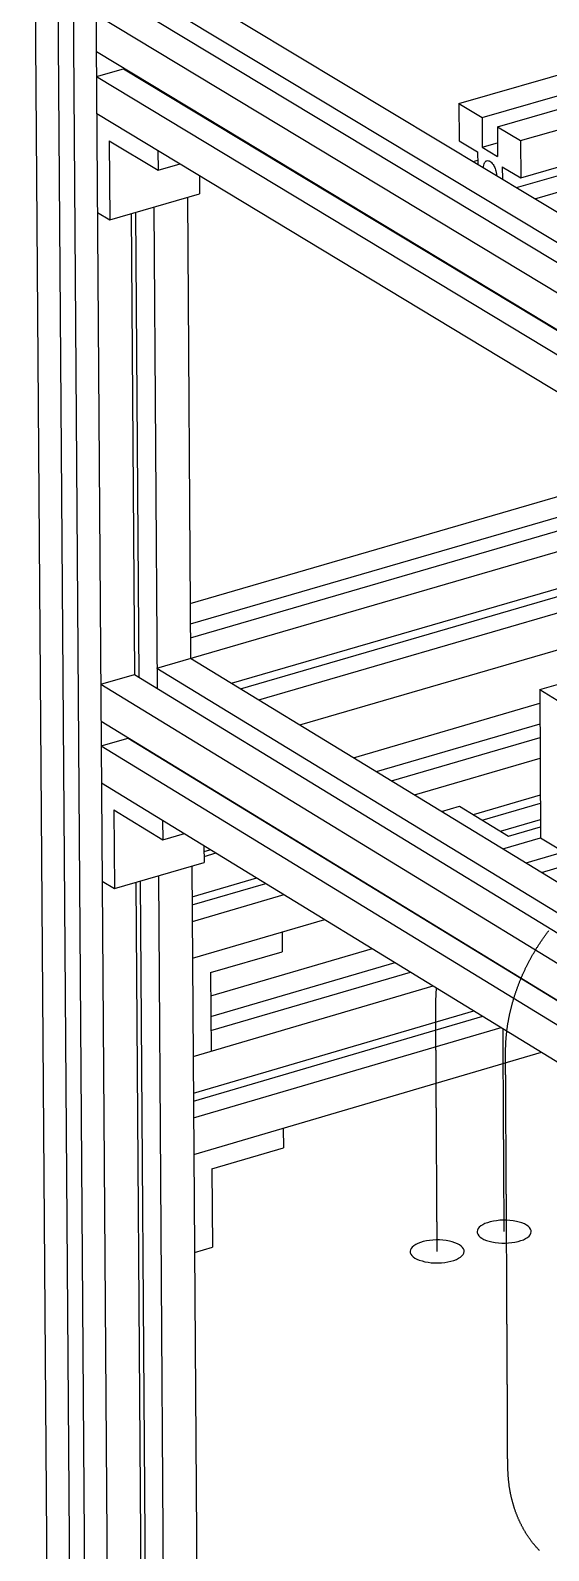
# Model space of a CAD drawing. Header units: millimetres. Extents: x -320 to 323, y -425 to 415.
# Drawn here: x -320.4 to -225.1, y -87.6 to 192.1 of the extents above; entities that cross this region are included whole.
import ezdxf

# ---------------------------------------------------------------- set-up
doc = ezdxf.new("R2010")
doc.units = ezdxf.units.MM
doc.layers.add('SKETCH', color=5, linetype='Continuous')
doc.layers.add('VISIBLE', color=7, linetype='Continuous')

msp = doc.modelspace()

# ---------------------------------------------------------------- linework, layer by layer
at = {"layer": 'SKETCH', "flags": 128}
for points in [[(-226.71, -87.59), (-226.78, -87.52), (-226.85, -87.45), (-226.92, -87.38), (-226.99, -87.3), (-227.06, -87.23), (-227.13, -87.16), (-227.19, -87.08), (-227.26, -87.01), (-227.33, -86.93), (-227.4, -86.85), (-227.47, -86.77), (-227.54, -86.69), (-227.61, -86.61), (-227.67, -86.53), (-227.74, -86.45), (-227.81, -86.37), (-227.88, -86.28), (-227.94, -86.2), (-228.01, -86.12), (-228.07, -86.03), (-228.14, -85.95), (-228.2, -85.87), (-228.27, -85.78), (-228.33, -85.7), (-228.39, -85.61), (-228.46, -85.53), (-228.52, -85.44), (-228.58, -85.35), (-228.64, -85.27), (-228.7, -85.18), (-228.76, -85.09), (-228.82, -85), (-228.88, -84.91), (-228.94, -84.82), (-229, -84.74), (-229.06, -84.65), (-229.11, -84.56), (-229.17, -84.46), (-229.23, -84.37), (-229.29, -84.28), (-229.34, -84.19), (-229.4, -84.1), (-229.45, -84.01), (-229.51, -83.91), (-229.56, -83.82), (-229.62, -83.73), (-229.67, -83.63), (-229.72, -83.54), (-229.77, -83.44), (-229.83, -83.35), (-229.88, -83.25), (-229.93, -83.15), (-229.98, -83.06), (-230.03, -82.96), (-230.08, -82.86), (-230.13, -82.77), (-230.18, -82.67), (-230.22, -82.57), (-230.27, -82.47), (-230.32, -82.37), (-230.37, -82.28), (-230.41, -82.18), (-230.46, -82.08), (-230.5, -81.98), (-230.55, -81.87), (-230.59, -81.77), (-230.64, -81.67), (-230.68, -81.57), (-230.72, -81.47), (-230.77, -81.37), (-230.81, -81.26), (-230.85, -81.16), (-230.89, -81.06), (-230.93, -80.95), (-230.97, -80.85), (-231.01, -80.75), (-231.05, -80.64), (-231.09, -80.54), (-231.13, -80.43), (-231.17, -80.33), (-231.2, -80.22), (-231.24, -80.11), (-231.28, -80.01), (-231.31, -79.9), (-231.35, -79.79), (-231.38, -79.69), (-231.42, -79.58), (-231.45, -79.47), (-231.48, -79.36), (-231.52, -79.25), (-231.55, -79.15), (-231.58, -79.04), (-231.61, -78.93), (-231.64, -78.82), (-231.67, -78.71), (-231.7, -78.6), (-231.73, -78.49), (-231.76, -78.38), (-231.79, -78.26), (-231.82, -78.15), (-231.85, -78.04), (-231.87, -77.93), (-231.9, -77.82), (-231.93, -77.71), (-231.95, -77.59), (-231.98, -77.48), (-232, -77.37), (-232.02, -77.25), (-232.05, -77.14), (-232.07, -77.03), (-232.09, -76.91), (-232.11, -76.8), (-232.14, -76.68), (-232.16, -76.57), (-232.18, -76.45), (-232.2, -76.34), (-232.22, -76.22), (-232.24, -76.11), (-232.25, -75.99), (-232.27, -75.88), (-232.29, -75.76), (-232.31, -75.64), (-232.32, -75.53), (-232.34, -75.41), (-232.35, -75.29), (-232.37, -75.17), (-232.38, -75.06), (-232.4, -74.94), (-232.41, -74.82), (-232.42, -74.7), (-232.43, -74.59), (-232.45, -74.47), (-232.46, -74.36), (-232.47, -74.24), (-232.47, -74.12), (-232.48, -74.01), (-232.49, -73.89), (-232.5, -73.78), (-232.51, -73.66), (-232.51, -73.55), (-232.52, -73.43), (-232.52, -73.31), (-232.53, -73.2), (-232.53, -73.08), (-232.54, -72.96), (-232.54, -72.83), (-232.55, -72.71), (-232.55, -72.59), (-232.56, -72.46), (-232.56, -72.33), (-232.57, -72.2), (-232.57, -72.07), (-232.57, -71.93), (-232.58, -71.76), (-232.58, -71.58), (-232.59, -71.4), (-232.59, -71.21), (-232.59, -71.03), (-232.59, -70.83), (-232.6, -70.64), (-232.6, -70.44), (-232.6, -70.25), (-232.6, -70.05), (-232.6, -69.84), (-232.6, -69.64), (-232.6, -69.44), (-232.6, -69.23), (-232.6, -69.03), (-232.6, -68.82), (-232.6, -68.62), (-232.6, -68.41), (-232.6, -68.2), (-232.6, -68), (-232.6, -67.8), (-232.6, -67.6), (-232.6, -67.4), (-232.6, -67.2), (-232.6, -67), (-232.6, -66.8), (-232.6, -66.61), (-232.6, -66.41), (-232.6, -66.21), (-232.61, -66.01), (-232.61, -65.82), (-232.61, -65.62), (-232.61, -65.42), (-232.61, -65.22), (-232.61, -65.03), (-232.61, -64.83), (-232.61, -64.63), (-232.61, -64.43), (-232.62, -64.24), (-232.62, -64.04), (-232.62, -63.84), (-232.62, -63.64), (-232.62, -63.45), (-232.62, -63.25), (-232.62, -63.05), (-232.62, -62.85), (-232.62, -62.66), (-232.63, -62.46), (-232.63, -62.26), (-232.63, -62.07), (-232.63, -61.87), (-232.63, -61.67), (-232.63, -61.47), (-232.63, -61.28), (-232.63, -61.08), (-232.63, -60.88), (-232.63, -60.68), (-232.64, -60.49), (-232.64, -60.29), (-232.64, -60.09), (-232.64, -59.89), (-232.64, -59.7), (-232.64, -59.5), (-232.64, -59.3), (-232.64, -59.1), (-232.64, -58.91), (-232.65, -58.71), (-232.65, -58.51), (-232.65, -58.31), (-232.65, -58.12), (-232.65, -57.92), (-232.65, -57.72), (-232.65, -57.52), (-232.65, -57.33), (-232.65, -57.13), (-232.66, -56.93), (-232.66, -56.73), (-232.66, -56.54), (-232.66, -56.34), (-232.66, -56.14), (-232.66, -55.94), (-232.66, -55.75), (-232.66, -55.55), (-232.66, -55.35), (-232.66, -55.15), (-232.67, -54.96), (-232.67, -54.76), (-232.67, -54.56), (-232.67, -54.36), (-232.67, -54.17), (-232.67, -53.97), (-232.67, -53.77), (-232.67, -53.57), (-232.67, -53.38), (-232.68, -53.18), (-232.68, -52.98), (-232.68, -52.78), (-232.68, -52.59), (-232.68, -52.39), (-232.68, -52.19), (-232.68, -51.99), (-232.68, -51.8), (-232.68, -51.6), (-232.69, -51.4), (-232.69, -51.2), (-232.69, -51.01), (-232.69, -50.81), (-232.69, -50.61), (-232.69, -50.41), (-232.69, -50.22), (-232.69, -50.02), (-232.69, -49.82), (-232.69, -49.62), (-232.7, -49.43), (-232.7, -49.23), (-232.7, -49.03), (-232.7, -48.83), (-232.7, -48.64), (-232.7, -48.44), (-232.7, -48.24), (-232.7, -48.04), (-232.7, -47.85), (-232.71, -47.65), (-232.71, -47.45), (-232.71, -47.25), (-232.71, -47.05), (-232.71, -46.86), (-232.71, -46.66), (-232.71, -46.46), (-232.71, -46.26), (-232.71, -46.07), (-232.72, -45.87), (-232.72, -45.67), (-232.72, -45.47), (-232.72, -45.28), (-232.72, -45.08), (-232.72, -44.88), (-232.72, -44.68), (-232.72, -44.49), (-232.72, -44.29), (-232.72, -44.09), (-232.73, -43.89), (-232.73, -43.7), (-232.73, -43.5), (-232.73, -43.3), (-232.73, -43.1), (-232.73, -42.91), (-232.73, -42.71), (-232.73, -42.51), (-232.73, -42.31), (-232.74, -42.12), (-232.74, -41.92), (-232.74, -41.72), (-232.74, -41.52), (-232.74, -41.32), (-232.74, -41.13), (-232.74, -40.93), (-232.74, -40.73), (-232.74, -40.53), (-232.75, -40.34), (-232.75, -40.14), (-232.75, -39.94), (-232.75, -39.74), (-232.75, -39.55), (-232.75, -39.35), (-232.75, -39.15), (-232.75, -38.95), (-232.75, -38.75), (-232.75, -38.56), (-232.76, -38.36), (-232.76, -38.16), (-232.76, -37.96), (-232.76, -37.77), (-232.76, -37.57), (-232.76, -37.37), (-232.76, -37.17), (-232.76, -36.98), (-232.76, -36.78), (-232.77, -36.58), (-232.77, -36.38), (-232.77, -36.19), (-232.77, -35.99), (-232.77, -35.79), (-232.77, -35.59), (-232.77, -35.39), (-232.77, -35.2), (-232.77, -35), (-232.78, -34.8), (-232.78, -34.6), (-232.78, -34.41), (-232.78, -34.21), (-232.78, -34.01), (-232.78, -33.81), (-232.78, -33.62), (-232.78, -33.42), (-232.78, -33.22), (-232.78, -33.02), (-232.79, -32.82), (-232.79, -32.63), (-232.79, -32.43), (-232.79, -32.23), (-232.79, -32.03), (-232.79, -31.84), (-232.79, -31.64), (-232.79, -31.44), (-232.79, -31.24), (-232.8, -31.05), (-232.8, -30.85), (-232.8, -30.65), (-232.8, -30.45), (-232.8, -30.25), (-232.8, -30.06), (-232.8, -29.86), (-232.8, -29.66), (-232.8, -29.46), (-232.81, -29.27), (-232.81, -29.07), (-232.81, -28.87), (-232.81, -28.67), (-232.81, -28.47), (-232.81, -28.28), (-232.81, -28.08), (-232.81, -27.88), (-232.81, -27.68), (-232.82, -27.49), (-232.82, -27.29), (-232.82, -27.09), (-232.82, -26.89), (-232.82, -26.69), (-232.82, -26.5), (-232.82, -26.3), (-232.82, -26.1), (-232.82, -25.9), (-232.82, -25.71), (-232.83, -25.51), (-232.83, -25.31), (-232.83, -25.11), (-232.83, -24.92), (-232.83, -24.72), (-232.83, -24.52), (-232.83, -24.32), (-232.83, -24.12), (-232.83, -23.93), (-232.84, -23.73), (-232.84, -23.53), (-232.84, -23.33), (-232.84, -23.14), (-232.84, -22.94), (-232.84, -22.74), (-232.84, -22.54), (-232.84, -22.34), (-232.84, -22.15), (-232.85, -21.95), (-232.85, -21.75), (-232.85, -21.55), (-232.85, -21.36), (-232.85, -21.16), (-232.85, -20.96), (-232.85, -20.76), (-232.85, -20.56), (-232.85, -20.37), (-232.85, -20.17), (-232.86, -19.97), (-232.86, -19.77), (-232.86, -19.57), (-232.86, -19.38), (-232.86, -19.18), (-232.86, -18.98), (-232.86, -18.78), (-232.86, -18.59), (-232.86, -18.39), (-232.87, -18.19), (-232.87, -17.99), (-232.87, -17.79), (-232.87, -17.6), (-232.87, -17.4), (-232.87, -17.2), (-232.87, -17), (-232.87, -16.8), (-232.87, -16.61), (-232.88, -16.41), (-232.88, -16.21), (-232.88, -16.01), (-232.88, -15.82), (-232.88, -15.62), (-232.88, -15.42), (-232.88, -15.22), (-232.88, -15.02), (-232.88, -14.83), (-232.88, -14.63), (-232.89, -14.43), (-232.89, -14.23), (-232.89, -14.03), (-232.89, -13.84), (-232.89, -13.64), (-232.89, -13.44), (-232.89, -13.24), (-232.89, -13.05), (-232.89, -12.85), (-232.9, -12.65), (-232.9, -12.45), (-232.9, -12.25), (-232.9, -12.06), (-232.9, -11.86), (-232.9, -11.66), (-232.9, -11.46), (-232.9, -11.26), (-232.9, -11.07), (-232.91, -10.87), (-232.91, -10.67), (-232.91, -10.47), (-232.91, -10.27), (-232.91, -10.08), (-232.91, -9.88), (-232.91, -9.68), (-232.91, -9.48), (-232.91, -9.29), (-232.92, -9.09), (-232.92, -8.89), (-232.92, -8.69), (-232.92, -8.49), (-232.92, -8.3), (-232.92, -8.1), (-232.92, -7.9), (-232.92, -7.7), (-232.92, -7.5), (-232.92, -7.31), (-232.93, -7.11), (-232.93, -6.91), (-232.93, -6.71), (-232.93, -6.51), (-232.93, -6.32), (-232.93, -6.12), (-232.93, -5.92), (-232.93, -5.72), (-232.93, -5.52), (-232.94, -5.33), (-232.94, -5.13), (-232.94, -4.93), (-232.94, -4.73), (-232.94, -4.53), (-232.94, -4.34), (-232.94, -4.14), (-232.94, -3.94), (-232.94, -3.74), (-232.95, -3.54), (-232.95, -3.35), (-232.95, -3.15), (-232.95, -2.95), (-232.95, -2.75), (-232.95, -2.55), (-232.95, -2.36), (-232.95, -2.16), (-232.95, -1.96), (-232.95, -1.76), (-232.96, -1.56), (-232.96, -1.37), (-232.96, -1.17), (-232.96, -0.97), (-232.96, -0.77), (-232.96, -0.57), (-232.96, -0.37), (-232.96, -0.17), (-232.97, 0.03), (-232.97, 0.24), (-232.97, 0.44), (-232.97, 0.65), (-232.98, 0.85), (-232.98, 1.06), (-232.98, 1.27), (-232.98, 1.47), (-232.99, 1.68), (-232.99, 1.88), (-232.99, 2.08), (-232.99, 2.28), (-232.99, 2.48), (-232.99, 2.68), (-232.99, 2.87), (-232.99, 3.06), (-232.99, 3.25), (-232.99, 3.44), (-232.99, 3.62), (-232.99, 3.8), (-232.99, 3.98), (-232.98, 4.11), (-232.98, 4.24), (-232.98, 4.37), (-232.98, 4.5), (-232.97, 4.63), (-232.97, 4.75), (-232.97, 4.87), (-232.97, 4.99), (-232.96, 5.11), (-232.96, 5.23), (-232.95, 5.35), (-232.95, 5.47), (-232.95, 5.58), (-232.94, 5.7), (-232.94, 5.81), (-232.93, 5.93), (-232.92, 6.05), (-232.92, 6.16), (-232.91, 6.28), (-232.9, 6.4), (-232.89, 6.51), (-232.89, 6.63), (-232.88, 6.75), (-232.87, 6.87), (-232.85, 6.99), (-232.84, 7.12), (-232.83, 7.24), (-232.82, 7.36), (-232.81, 7.48), (-232.79, 7.6), (-232.78, 7.73), (-232.76, 7.85), (-232.75, 7.97), (-232.73, 8.09), (-232.72, 8.22), (-232.7, 8.34), (-232.69, 8.46), (-232.67, 8.58), (-232.65, 8.71), (-232.63, 8.83), (-232.62, 8.95), (-232.6, 9.08), (-232.58, 9.2), (-232.56, 9.32), (-232.54, 9.44), (-232.52, 9.57), (-232.5, 9.69), (-232.47, 9.81), (-232.45, 9.94), (-232.43, 10.06), (-232.41, 10.18), (-232.38, 10.31), (-232.36, 10.43), (-232.33, 10.55), (-232.31, 10.68), (-232.28, 10.8), (-232.26, 10.92), (-232.23, 11.05), (-232.2, 11.17), (-232.18, 11.29), (-232.15, 11.42), (-232.12, 11.54), (-232.09, 11.66), (-232.06, 11.79), (-232.03, 11.91), (-232, 12.03), (-231.97, 12.16), (-231.94, 12.28), (-231.91, 12.4), (-231.88, 12.52), (-231.85, 12.65), (-231.82, 12.77), (-231.78, 12.89), (-231.75, 13.02), (-231.72, 13.14), (-231.68, 13.26), (-231.65, 13.39), (-231.61, 13.51), (-231.57, 13.63), (-231.54, 13.75), (-231.5, 13.88), (-231.46, 14), (-231.43, 14.12), (-231.39, 14.25), (-231.35, 14.37), (-231.31, 14.49), (-231.27, 14.61), (-231.23, 14.74), (-231.19, 14.86), (-231.15, 14.98), (-231.11, 15.1), (-231.07, 15.22), (-231.03, 15.35), (-230.98, 15.47), (-230.94, 15.59), (-230.9, 15.71), (-230.85, 15.83), (-230.81, 15.95), (-230.77, 16.08), (-230.72, 16.2), (-230.67, 16.32), (-230.63, 16.44), (-230.58, 16.56), (-230.54, 16.68), (-230.49, 16.8), (-230.44, 16.92), (-230.39, 17.05), (-230.34, 17.17), (-230.3, 17.29), (-230.25, 17.41), (-230.2, 17.53), (-230.15, 17.65), (-230.1, 17.77), (-230.05, 17.89), (-229.99, 18.01), (-229.94, 18.13), (-229.89, 18.25), (-229.84, 18.37), (-229.78, 18.49), (-229.73, 18.6), (-229.68, 18.72), (-229.62, 18.84), (-229.57, 18.96), (-229.51, 19.08), (-229.46, 19.2), (-229.4, 19.32), (-229.35, 19.43), (-229.29, 19.55), (-229.23, 19.67), (-229.17, 19.79), (-229.12, 19.9), (-229.06, 20.02), (-229, 20.14), (-228.94, 20.26), (-228.88, 20.37), (-228.82, 20.49), (-228.76, 20.61), (-228.7, 20.72), (-228.64, 20.84), (-228.58, 20.96), (-228.52, 21.07), (-228.45, 21.19), (-228.39, 21.3), (-228.33, 21.42), (-228.26, 21.53), (-228.2, 21.65), (-228.14, 21.76), (-228.07, 21.87), (-228.01, 21.99), (-227.94, 22.1), (-227.88, 22.22), (-227.81, 22.33), (-227.74, 22.44), (-227.68, 22.56), (-227.61, 22.67), (-227.54, 22.78), (-227.47, 22.9), (-227.41, 23.01), (-227.34, 23.12), (-227.27, 23.23), (-227.2, 23.34), (-227.13, 23.45), (-227.06, 23.57), (-226.99, 23.68), (-226.92, 23.79), (-226.85, 23.9), (-226.77, 24.01), (-226.7, 24.12), (-226.63, 24.23), (-226.56, 24.34), (-226.48, 24.45), (-226.41, 24.55), (-226.34, 24.66), (-226.26, 24.77), (-226.19, 24.88), (-226.11, 24.99), (-226.04, 25.09), (-225.96, 25.2), (-225.89, 25.31), (-225.81, 25.42), (-225.74, 25.52), (-225.66, 25.63), (-225.58, 25.74), (-225.5, 25.84), (-225.43, 25.95), (-225.35, 26.05), (-225.27, 26.16), (-225.19, 26.26), (-225.11, 26.37), (-225.03, 26.47)], [(-245.57, -32.54), (-245.57, -32.31), (-245.58, -32.08), (-245.58, -31.85), (-245.58, -31.62), (-245.58, -31.39), (-245.58, -31.16), (-245.58, -30.93), (-245.58, -30.7), (-245.59, -30.47), (-245.59, -30.24), (-245.59, -30), (-245.59, -29.77), (-245.59, -29.54), (-245.59, -29.31), (-245.59, -29.08), (-245.59, -28.85), (-245.6, -28.62), (-245.6, -28.39), (-245.6, -28.16), (-245.6, -27.93), (-245.6, -27.7), (-245.6, -27.47), (-245.6, -27.24), (-245.61, -27.01), (-245.61, -26.78), (-245.61, -26.55), (-245.61, -26.32), (-245.61, -26.09), (-245.61, -25.86), (-245.61, -25.63), (-245.61, -25.4), (-245.62, -25.17), (-245.62, -24.94), (-245.62, -24.71), (-245.62, -24.48), (-245.62, -24.25), (-245.62, -24.02), (-245.62, -23.79), (-245.62, -23.56), (-245.63, -23.33), (-245.63, -23.1), (-245.63, -22.87), (-245.63, -22.64), (-245.63, -22.4), (-245.63, -22.17), (-245.63, -21.94), (-245.64, -21.71), (-245.64, -21.48), (-245.64, -21.25), (-245.64, -21.02), (-245.64, -20.79), (-245.64, -20.56), (-245.64, -20.33), (-245.64, -20.1), (-245.65, -19.87), (-245.65, -19.64), (-245.65, -19.41), (-245.65, -19.18), (-245.65, -18.95), (-245.65, -18.72), (-245.65, -18.49), (-245.66, -18.26), (-245.66, -18.03), (-245.66, -17.8), (-245.66, -17.57), (-245.66, -17.34), (-245.66, -17.11), (-245.66, -16.88), (-245.66, -16.65), (-245.67, -16.41), (-245.67, -16.18), (-245.67, -15.95), (-245.67, -15.72), (-245.67, -15.49), (-245.67, -15.26), (-245.67, -15.03), (-245.67, -14.8), (-245.68, -14.57), (-245.68, -14.34), (-245.68, -14.11), (-245.68, -13.88), (-245.68, -13.65), (-245.68, -13.42), (-245.68, -13.19), (-245.69, -12.96), (-245.69, -12.73), (-245.69, -12.5), (-245.69, -12.27), (-245.69, -12.04), (-245.69, -11.81), (-245.69, -11.58), (-245.69, -11.35), (-245.7, -11.11), (-245.7, -10.88), (-245.7, -10.65), (-245.7, -10.42), (-245.7, -10.19), (-245.7, -9.96), (-245.7, -9.73), (-245.71, -9.5), (-245.71, -9.27), (-245.71, -9.04), (-245.71, -8.81), (-245.71, -8.58), (-245.71, -8.35), (-245.71, -8.12), (-245.71, -7.89), (-245.72, -7.66), (-245.72, -7.43), (-245.72, -7.2), (-245.72, -6.97), (-245.72, -6.74), (-245.72, -6.5), (-245.72, -6.27), (-245.73, -6.04), (-245.73, -5.81), (-245.73, -5.58), (-245.73, -5.35), (-245.73, -5.12), (-245.73, -4.89), (-245.73, -4.66), (-245.73, -4.43), (-245.74, -4.2), (-245.74, -3.97), (-245.74, -3.74), (-245.74, -3.51), (-245.74, -3.28), (-245.74, -3.05), (-245.74, -2.82), (-245.74, -2.59), (-245.75, -2.36), (-245.75, -2.12), (-245.75, -1.89), (-245.75, -1.66), (-245.75, -1.43), (-245.75, -1.2), (-245.75, -0.97), (-245.76, -0.74), (-245.76, -0.51), (-245.76, -0.28), (-245.76, -0.05), (-245.76, 0.18), (-245.76, 0.41), (-245.76, 0.64), (-245.76, 0.87), (-245.77, 1.1), (-245.77, 1.33), (-245.77, 1.56), (-245.77, 1.8), (-245.77, 2.03), (-245.77, 2.26), (-245.77, 2.49), (-245.78, 2.72), (-245.78, 2.95), (-245.78, 3.18), (-245.78, 3.41), (-245.78, 3.64), (-245.78, 3.87), (-245.78, 4.1), (-245.78, 4.33), (-245.79, 4.56), (-245.79, 4.79), (-245.79, 5.02), (-245.79, 5.25), (-245.79, 5.49), (-245.79, 5.72), (-245.79, 5.95), (-245.8, 6.18), (-245.8, 6.41), (-245.8, 6.64), (-245.8, 6.88), (-245.8, 7.11), (-245.8, 7.35), (-245.81, 7.59), (-245.81, 7.83), (-245.81, 8.07), (-245.81, 8.3), (-245.82, 8.54), (-245.82, 8.78), (-245.82, 9.02), (-245.82, 9.25), (-245.83, 9.49), (-245.83, 9.72), (-245.83, 9.95), (-245.83, 10.18), (-245.83, 10.41), (-245.83, 10.64), (-245.83, 10.86), (-245.83, 11.08), (-245.83, 11.29), (-245.83, 11.51), (-245.83, 11.71), (-245.83, 11.89), (-245.82, 12.05), (-245.82, 12.22), (-245.82, 12.39), (-245.82, 12.55), (-245.82, 12.71), (-245.81, 12.87), (-245.81, 13.03), (-245.81, 13.19), (-245.8, 13.35), (-245.8, 13.5), (-245.8, 13.65), (-245.79, 13.81), (-245.79, 13.96), (-245.79, 14.11), (-245.78, 14.26), (-245.78, 14.41), (-245.77, 14.56), (-245.76, 14.71), (-245.76, 14.86), (-245.75, 15.01), (-245.74, 15.16), (-245.73, 15.31), (-245.72, 15.46), (-245.71, 15.61), (-245.7, 15.76), (-245.69, 15.9), (-245.69, 15.93)], [(-233.24, -28.9), (-233.24, -28.67), (-233.24, -28.44), (-233.25, -28.21), (-233.25, -27.98), (-233.25, -27.75), (-233.25, -27.52), (-233.25, -27.29), (-233.25, -27.06), (-233.25, -26.83), (-233.25, -26.6), (-233.26, -26.37), (-233.26, -26.14), (-233.26, -25.91), (-233.26, -25.68), (-233.26, -25.45), (-233.26, -25.22), (-233.26, -24.99), (-233.26, -24.76), (-233.27, -24.53), (-233.27, -24.3), (-233.27, -24.07), (-233.27, -23.84), (-233.27, -23.61), (-233.27, -23.38), (-233.27, -23.15), (-233.27, -22.92), (-233.28, -22.69), (-233.28, -22.46), (-233.28, -22.23), (-233.28, -22), (-233.28, -21.77), (-233.28, -21.54), (-233.28, -21.31), (-233.29, -21.08), (-233.29, -20.85), (-233.29, -20.62), (-233.29, -20.39), (-233.29, -20.16), (-233.29, -19.93), (-233.29, -19.7), (-233.29, -19.47), (-233.3, -19.24), (-233.3, -19), (-233.3, -18.77), (-233.3, -18.54), (-233.3, -18.31), (-233.3, -18.08), (-233.3, -17.85), (-233.3, -17.62), (-233.31, -17.39), (-233.31, -17.16), (-233.31, -16.93), (-233.31, -16.7), (-233.31, -16.47), (-233.31, -16.24), (-233.31, -16.01), (-233.31, -15.78), (-233.32, -15.55), (-233.32, -15.32), (-233.32, -15.09), (-233.32, -14.86), (-233.32, -14.63), (-233.32, -14.4), (-233.32, -14.17), (-233.32, -13.94), (-233.33, -13.71), (-233.33, -13.48), (-233.33, -13.25), (-233.33, -13.02), (-233.33, -12.79), (-233.33, -12.56), (-233.33, -12.33), (-233.33, -12.1), (-233.34, -11.87), (-233.34, -11.63), (-233.34, -11.4), (-233.34, -11.17), (-233.34, -10.94), (-233.34, -10.71), (-233.34, -10.48), (-233.34, -10.25), (-233.35, -10.02), (-233.35, -9.79), (-233.35, -9.56), (-233.35, -9.33), (-233.35, -9.1), (-233.35, -8.87), (-233.35, -8.64), (-233.35, -8.41), (-233.36, -8.18), (-233.36, -7.95), (-233.36, -7.72), (-233.36, -7.49), (-233.36, -7.26), (-233.36, -7.03), (-233.36, -6.8), (-233.36, -6.57), (-233.37, -6.34), (-233.37, -6.11), (-233.37, -5.88), (-233.37, -5.64), (-233.37, -5.41), (-233.37, -5.18), (-233.37, -4.95), (-233.37, -4.72), (-233.38, -4.49), (-233.38, -4.26), (-233.38, -4.03), (-233.38, -3.8), (-233.38, -3.57), (-233.38, -3.34), (-233.38, -3.11), (-233.38, -2.88), (-233.39, -2.65), (-233.39, -2.42), (-233.39, -2.19), (-233.39, -1.96), (-233.39, -1.73), (-233.39, -1.5), (-233.39, -1.27), (-233.39, -1.04), (-233.4, -0.81), (-233.4, -0.57), (-233.4, -0.34), (-233.4, -0.11), (-233.4, 0.12), (-233.4, 0.35), (-233.4, 0.58), (-233.4, 0.81), (-233.41, 1.04), (-233.41, 1.27), (-233.41, 1.5), (-233.41, 1.73), (-233.41, 1.96), (-233.41, 2.19), (-233.41, 2.42), (-233.41, 2.65), (-233.42, 2.88), (-233.42, 3.11), (-233.42, 3.34), (-233.42, 3.57), (-233.42, 3.8), (-233.42, 4.04), (-233.42, 4.27), (-233.42, 4.5), (-233.43, 4.73), (-233.43, 4.96), (-233.43, 5.19), (-233.43, 5.42), (-233.43, 5.65), (-233.43, 5.88), (-233.43, 6.11), (-233.43, 6.34), (-233.44, 6.57), (-233.44, 6.8), (-233.44, 7.03), (-233.44, 7.26), (-233.44, 7.49), (-233.44, 7.72), (-233.44, 7.95), (-233.44, 8.18), (-233.45, 8.42), (-233.45, 8.43)], [(-229.13, -27.69), (-229.52, -27.49), (-229.96, -27.3), (-230.46, -27.14), (-231, -27.01), (-231.57, -26.91), (-232.17, -26.84), (-232.79, -26.8), (-233.42, -26.8), (-234.04, -26.82), (-234.65, -26.89), (-235.23, -26.98), (-235.79, -27.1), (-236.31, -27.26), (-236.77, -27.43), (-237.19, -27.63), (-237.54, -27.86), (-237.82, -28.09), (-238.03, -28.34), (-238.16, -28.6), (-238.22, -28.87), (-238.2, -29.13), (-238.1, -29.39), (-237.92, -29.65), (-237.67, -29.89), (-237.35, -30.12), (-236.97, -30.32), (-236.52, -30.51), (-236.03, -30.67), (-235.49, -30.8), (-234.91, -30.9), (-234.31, -30.97), (-233.69, -31.01), (-233.07, -31.01), (-232.45, -30.98), (-231.84, -30.92), (-231.25, -30.83), (-230.69, -30.71), (-230.18, -30.55), (-229.71, -30.38), (-229.3, -30.17), (-228.95, -29.95), (-228.67, -29.72), (-228.46, -29.46), (-228.32, -29.21), (-228.27, -28.94), (-228.29, -28.68), (-228.39, -28.42), (-228.56, -28.16), (-228.81, -27.92), (-229.13, -27.69)], [(-241.46, -31.33), (-241.85, -31.12), (-242.29, -30.93), (-242.79, -30.77), (-243.32, -30.64), (-243.9, -30.54), (-244.5, -30.47), (-245.12, -30.43), (-245.74, -30.43), (-246.37, -30.46), (-246.98, -30.52), (-247.56, -30.61), (-248.12, -30.74), (-248.64, -30.89), (-249.11, -31.07), (-249.52, -31.27), (-249.87, -31.49), (-250.15, -31.73), (-250.36, -31.98), (-250.5, -32.24), (-250.55, -32.5), (-250.53, -32.77), (-250.43, -33.03), (-250.26, -33.28), (-250.01, -33.52), (-249.69, -33.75), (-249.3, -33.96), (-248.86, -34.14), (-248.36, -34.3), (-247.82, -34.43), (-247.25, -34.54), (-246.65, -34.61), (-246.03, -34.64), (-245.4, -34.65), (-244.78, -34.62), (-244.17, -34.56), (-243.58, -34.46), (-243.03, -34.34), (-242.51, -34.19), (-242.04, -34.01), (-241.63, -33.81), (-241.28, -33.59), (-241, -33.35), (-240.79, -33.1), (-240.65, -32.84), (-240.59, -32.57), (-240.62, -32.31), (-240.72, -32.05), (-240.89, -31.79), (-241.14, -31.55), (-241.46, -31.33)]]:
    msp.add_lwpolyline(points, dxfattribs=at)
at = {"layer": 'VISIBLE'}
for p, q in [((-320.42, 315.37), (-316.26, -245.81)), ((-316.2, 312.86), (-312.09, -248.45)), ((-313.38, 311.18), (-309.3, -250.21)), ((-309.15, 308.66), (-305.13, -252.85)), ((-241.56, 178.62), (-160.77, 201.89)), ((-291.78, 199.75), (-45.02, 51.19)), ((-237.31, 176.06), (-156.51, 199.34)), ((-302.13, 196.78), (-45.01, 41.84)), ((-297.99, 197.97), (-45.02, 45.58)), ((-234.47, 174.35), (-153.66, 197.65)), ((-308.33, 195), (-45.01, 36.22)), ((-230.22, 171.79), (-149.39, 195.1)), ((-230.18, 164.94), (-141.66, 190.48)), ((-308.28, 188.16), (-45, 29.29)), ((-308.28, 188.16), (-308.28, 188.16)), ((-231, 163.16), (-139.92, 189.45)), ((-227.6, 161.11), (-136.5, 187.41)), ((-308.25, 183.61), (-303.29, 185.03)), ((-303.29, 185.15), (-303.29, 185.03)), ((-303.29, 185.03), (-45, 29.18)), ((-308.25, 183.61), (-44.99, 24.67)), ((-308.2, 176.78), (-44.99, 17.75)), ((-308.2, 176.78), (-308.2, 176.78)), ((-241.56, 178.62), (-241.52, 171.76)), ((-241.56, 178.62), (-237.31, 176.06)), ((-237.31, 176.06), (-237.28, 170.58)), ((-234.47, 174.35), (-234.44, 168.87)), ((-234.47, 174.35), (-230.22, 171.79)), ((-305.93, 171.78), (-305.82, 157.21)), ((-305.93, 171.78), (-296.92, 166.33)), ((-305.93, 171.78), (-305.93, 171.78)), ((-241.52, 171.76), (-238.12, 169.72)), ((-241.52, 171.76), (-241.52, 171.76)), ((-237.28, 170.58), (-234.46, 171.39)), ((-230.22, 171.79), (-230.18, 164.94)), ((-296.95, 169.98), (-296.92, 166.33)), ((-296.95, 169.98), (-296.95, 169.98)), ((-238.94, 167.94), (-238.11, 168.17)), ((-238.12, 169.72), (-238.11, 167.43)), ((-238.12, 169.72), (-238.12, 169.72)), ((-237.28, 170.58), (-234.44, 168.87)), ((-236.86, 167.68), (-236.8, 167.79)), ((-236.8, 167.79), (-236.72, 167.9)), ((-236.72, 167.9), (-236.63, 167.99)), ((-236.63, 167.99), (-236.53, 168.05)), ((-236.53, 168.05), (-236.41, 168.1)), ((-236.41, 168.1), (-236.28, 168.12)), ((-236.41, 168.1), (-236.41, 168.1)), ((-236.28, 168.12), (-236.14, 168.1)), ((-236.14, 168.1), (-236, 168.06)), ((-236, 168.06), (-235.85, 167.99)), ((-235.85, 167.99), (-235.7, 167.88)), ((-235.7, 167.88), (-235.56, 167.75)), ((-234.44, 168.87), (-234.44, 168.87)), ((-296.92, 166.33), (-292.85, 167.5)), ((-289.31, 165.36), (-289.29, 161.98)), ((-237.03, 166.79), (-237.02, 167.03)), ((-237.03, 166.79), (-237.03, 166.79)), ((-237.02, 167.03), (-236.99, 167.29)), ((-236.99, 167.29), (-236.92, 167.55)), ((-236.92, 167.55), (-236.86, 167.68)), ((-235.56, 167.75), (-235.42, 167.6)), ((-235.42, 167.6), (-235.29, 167.42)), ((-235.29, 167.42), (-235.17, 167.24)), ((-235.17, 167.24), (-235.07, 167.04)), ((-235.07, 167.04), (-234.97, 166.84)), ((-234.97, 166.84), (-234.9, 166.65)), ((-234.9, 166.65), (-234.83, 166.45)), ((-234.83, 166.45), (-234.78, 166.26)), ((-234.78, 166.26), (-234.7, 165.92)), ((-234.7, 165.92), (-234.66, 165.61)), ((-234.66, 165.61), (-234.65, 165.35)), ((-234.65, 165.35), (-234.65, 165.35)), ((-233.59, 166.99), (-233.57, 164.7)), ((-233.59, 166.99), (-230.18, 164.94)), ((-233.59, 166.99), (-233.59, 166.99)), ((-305.82, 157.21), (-289.29, 161.98)), ((-297.72, 159.55), (-297.11, 71.04)), ((-291.52, 161.33), (-290.95, 76.58)), ((-289.29, 161.98), (-289.29, 161.98)), ((-308.07, 158.58), (-305.82, 157.21)), ((-308.07, 158.58), (-308.07, 158.58)), ((-301.86, 158.36), (-301.26, 73.58)), ((-301.07, 158.58), (-300.48, 73.1)), ((-291.02, 86.66), (-201.9, 112.55)), ((-290.99, 82.88), (-197.68, 110)), ((-290.97, 80.36), (-194.86, 108.3)), ((-297.14, 74.78), (-190.64, 105.75)), ((-283.4, 71.97), (-183.06, 101.17)), ((-281.73, 70.96), (-181.39, 100.16)), ((-278.37, 68.9), (-178.01, 98.12)), ((-270.82, 64.3), (-170.44, 93.55)), ((-290.95, 76.58), (-44.89, -73.54)), ((-307.45, 71.78), (-301.26, 73.58)), ((-301.26, 73.58), (-44.88, -82.99)), ((-297.14, 74.78), (-44.89, -79.21)), ((-226.67, 70.8), (-212.37, 74.97)), ((-307.45, 71.78), (-44.88, -88.68)), ((-226.67, 70.8), (-226.53, 43.54)), ((-226.67, 70.8), (-222.71, 68.39)), ((-260.96, 58.28), (-226.66, 68.29)), ((-307.4, 64.98), (-44.87, -95.56)), ((-307.4, 64.98), (-307.4, 64.98)), ((-256.76, 55.72), (-226.64, 64.5)), ((-307.37, 60.46), (-302.42, 61.9)), ((-302.42, 61.94), (-302.42, 61.9)), ((-302.42, 61.9), (-44.87, -95.6)), ((-253.95, 54), (-226.63, 61.98)), ((-307.37, 60.46), (-44.86, -100.15)), ((-249.74, 51.43), (-226.61, 58.19)), ((-307.32, 53.66), (-44.86, -107.03)), ((-307.32, 53.66), (-307.32, 53.66)), ((-238.91, 47.81), (-226.57, 51.42)), ((-229.22, 38.92), (-181.55, 52.87)), ((-305.05, 48.67), (-304.95, 34.19)), ((-305.05, 48.67), (-296.07, 43.17)), ((-305.05, 48.67), (-305.05, 48.67)), ((-244.77, 48.41), (-241.47, 49.37)), ((-244.77, 48.41), (-244.77, 48.41)), ((-241.47, 49.37), (-241.47, 49.37)), ((-241.47, 49.37), (-232.43, 43.86)), ((-237.27, 46.81), (-226.56, 49.94)), ((-226.39, 37.19), (-181.54, 50.32)), ((-296.1, 46.79), (-296.07, 43.17)), ((-296.1, 46.79), (-296.1, 46.79)), ((-233.9, 44.76), (-226.55, 46.91)), ((-232.43, 43.86), (-226.54, 45.58)), ((-296.07, 43.17), (-292.08, 44.33)), ((-288.48, 42.13), (-288.46, 39)), ((-233.47, 41.51), (-226.53, 43.54)), ((-232.43, 43.86), (-232.43, 43.86)), ((-226.53, 43.54), (-222.57, 41.12)), ((-288.47, 41.03), (-287.41, 41.34)), ((-288.47, 40.13), (-286.26, 40.77)), ((-287.41, 41.47), (-287.41, 41.34)), ((-287.41, 41.34), (-287.41, 41.34)), ((-233.47, 41.51), (-233.47, 41.51)), ((-304.95, 34.19), (-288.46, 39)), ((-296.87, 36.55), (-295.45, -169.32)), ((-290.69, 38.35), (-289.3, -167.48)), ((-288.46, 39), (-288.46, 39)), ((-229.22, 38.92), (-229.22, 38.92)), ((-226.39, 37.19), (-226.39, 37.19)), ((-307.19, 35.57), (-304.95, 34.19)), ((-307.19, 35.57), (-307.19, 35.57)), ((-300.99, 35.34), (-299.55, -170.54)), ((-300.21, 35.57), (-298.77, -170.31)), ((-290.65, 32.69), (-278.75, 36.17)), ((-290.64, 31.22), (-277.11, 35.17)), ((-290.65, 32.69), (-290.65, 32.69)), ((-290.62, 28.18), (-273.75, 33.11)), ((-290.62, 28.18), (-290.62, 28.18)), ((-290.58, 21.4), (-266.25, 28.52)), ((-274.11, 26.22), (-274.09, 22.6)), ((-274.11, 26.22), (-274.11, 26.22)), ((-287.26, 18.75), (-274.09, 22.6)), ((-287.23, 14.45), (-257.49, 23.16)), ((-274.09, 22.6), (-274.09, 22.6)), ((-290.58, 21.4), (-290.58, 21.4)), ((-287.2, 10.65), (-253.29, 20.58)), ((-287.26, 18.75), (-287.16, 4.3)), ((-287.26, 18.75), (-287.26, 18.75)), ((-287.19, 8.11), (-250.49, 18.86)), ((-290.45, 3.34), (-246.28, 16.29)), ((-290.41, -3.43), (-238.8, 11.71)), ((-290.4, -4.89), (-237.18, 10.72)), ((-290.38, -7.94), (-233.81, 8.66)), ((-290.45, 3.34), (-290.45, 3.34)), ((-290.33, -14.71), (-226.35, 4.09)), ((-287.16, 4.3), (-287.16, 4.3)), ((-290.41, -3.43), (-290.41, -3.43)), ((-290.38, -7.94), (-290.38, -7.94)), ((-273.88, -9.88), (-273.86, -13.48)), ((-273.88, -9.88), (-273.88, -9.88)), ((-287.02, -17.35), (-273.86, -13.48)), ((-273.86, -13.48), (-273.86, -13.48)), ((-290.33, -14.71), (-290.33, -14.71)), ((-287.02, -17.35), (-286.92, -31.77)), ((-287.02, -17.35), (-287.02, -17.35)), ((-290.21, -32.74), (-286.92, -31.77)), ((-290.21, -32.74), (-290.21, -32.74)), ((-286.92, -31.77), (-286.92, -31.77))]:
    msp.add_line(p, q, dxfattribs=at)

doc.saveas('drawing.dxf')
